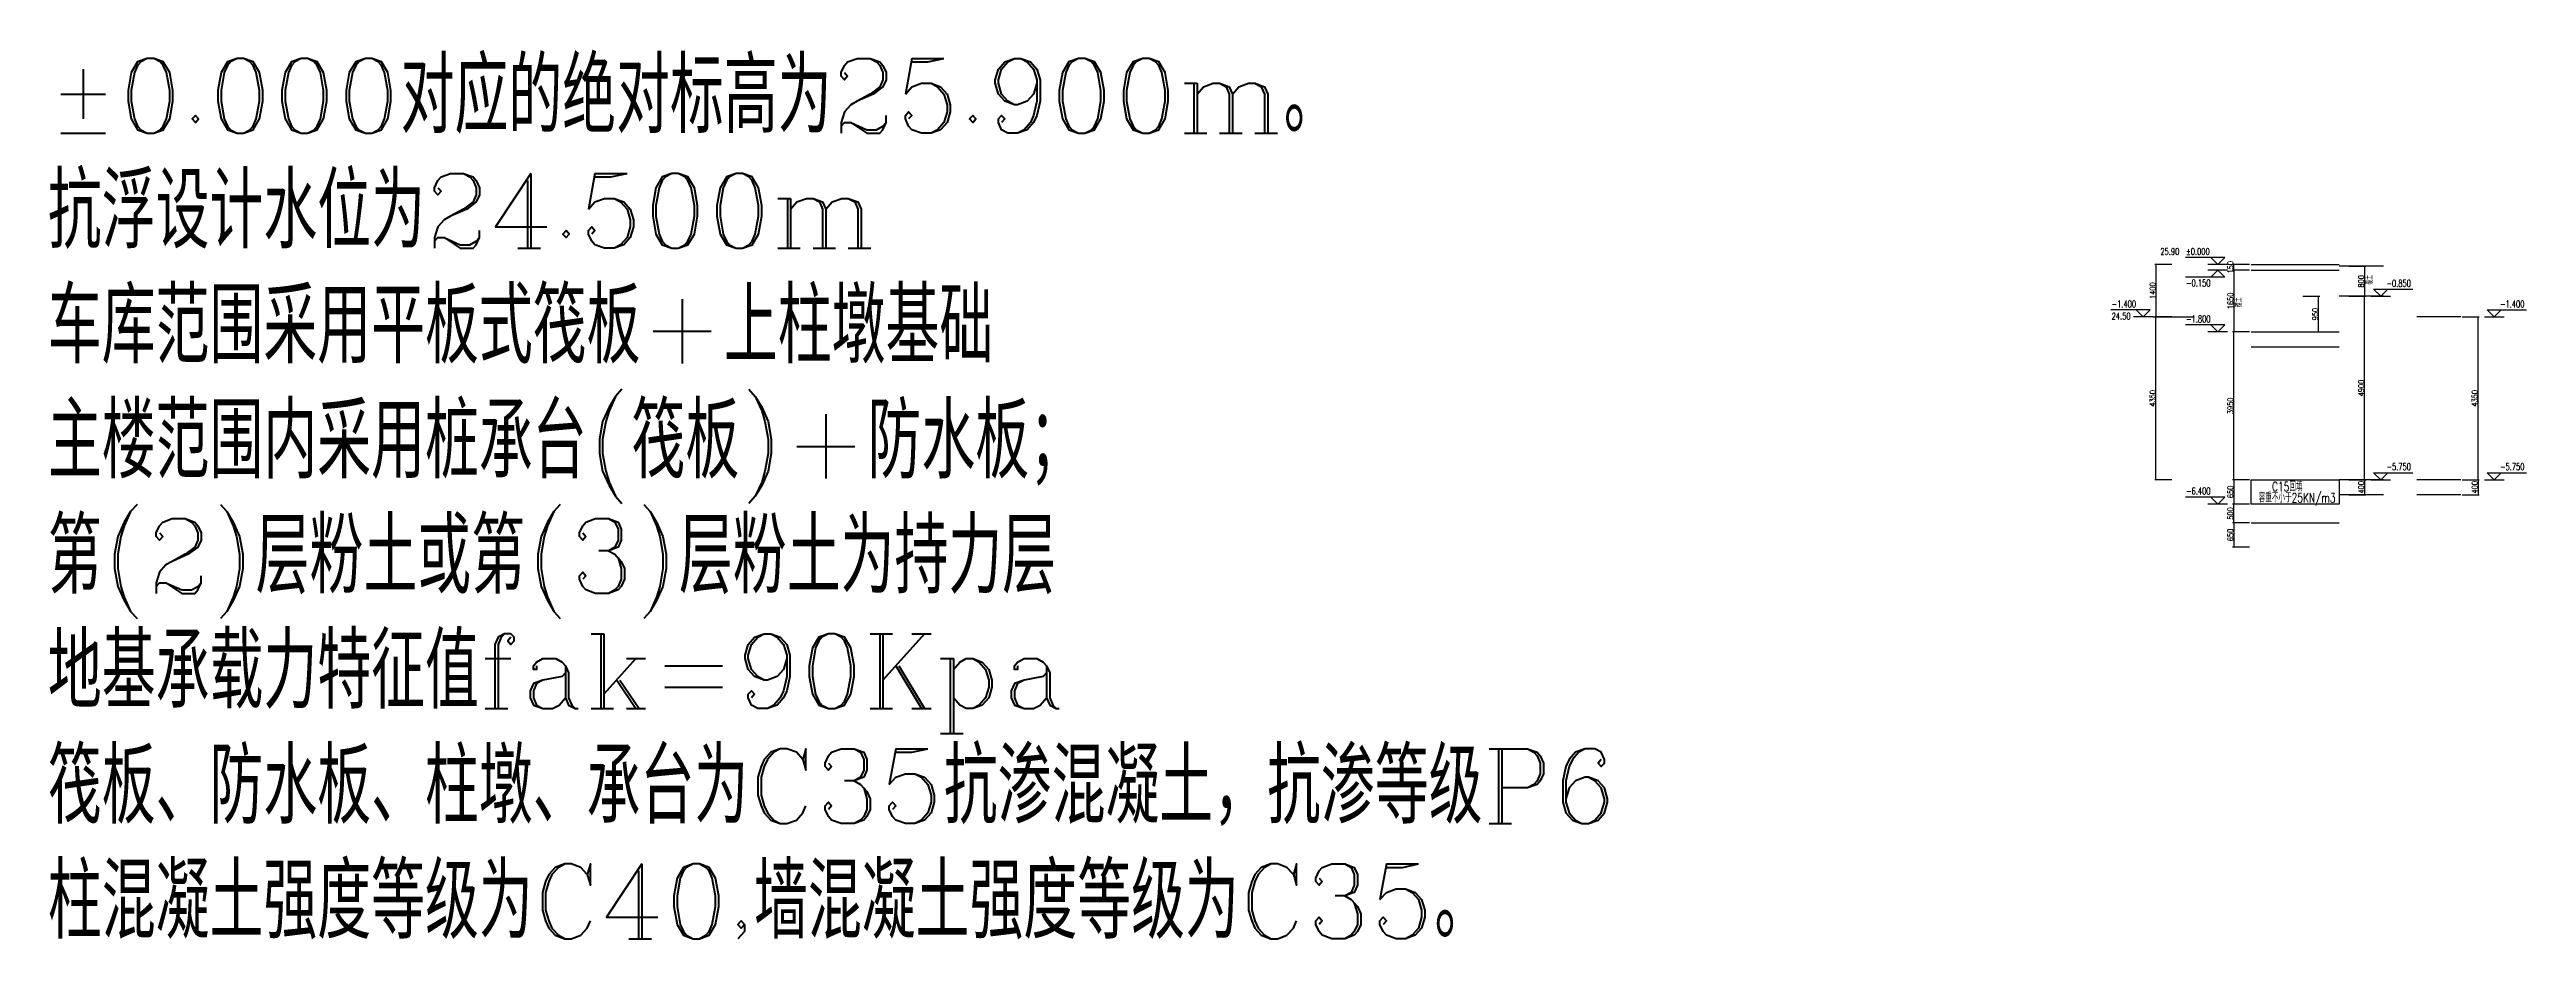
# Model space of a CAD drawing. Extents: x -502255 to 1362592, y -400300 to 332622.
# Drawn here: x 791988 to 1056810, y 33160 to 128216 of the extents above; entities that cross this region are included whole.
import ezdxf

# ---------------------------------------------------------------- set-up
doc = ezdxf.new("R2010")
doc.units = 0
doc.header["$LTSCALE"] = 1000
doc.header["$MEASUREMENT"] = 0
for name, color, linetype in [('DIM_ELEV', 3, 'Continuous'), ('PUB_DIM', 3, 'Continuous'), ('S-DIM', 3, 'Continuous')]:
    doc.layers.add(name, color=color, linetype=linetype)
doc.styles.add('_TCH_AXIS', font='COMPLEX', dxfattribs={"bigfont": 'GBCBIG'})
doc.styles.add('_TCH_DIM', font='SIMPLEX', dxfattribs={"bigfont": 'GBCBIG'})
doc.styles.add('_TCH_DIM_T3', font='SIMPLEX', dxfattribs={"width": 0.705882, "bigfont": 'GBCBIG'})
doc.dimstyles.new('_TCH_ARCH&&50', dxfattribs={"dimtxt": 148.75, "dimasz": 50, "dimexe": 125, "dimexo": 150, "dimgap": 63.125, "dimtad": 1, "dimdec": 0, "dimzin": 0, "dimdsep": 46, "dimtxsty": '_TCH_DIM_T3', "dimblk": 'ARCHTICK', "dimcen": 0.09, "dimclrt": 7, "dimazin": 2, "dimtfac": 1, "dimtdec": 0, "dimtix": 1, "dimtmove": 2, "dimatfit": 3, "dimfxl": 1, "dimtolj": 1, "dimtzin": 0, "dimarcsym": 0})

# ---------------------------------------------------------------- blocks, each defined once
blk = doc.blocks.new('_ArchTick')
at = {"color": 0, "linetype": 'ByBlock', "const_width": 0.4}
blk.add_lwpolyline([(-0.5, -0.5), (0.5, 0.5)], dxfattribs=at)
blk = doc.blocks.new('*D8')
at = {"layer": 'Defpoints', "color": 0}
for p in [(1025520, 79662), (1027365, 79662), (1027365, 77662)]:
    blk.add_point(p, dxfattribs=at)
at = {"layer": 'PUB_DIM', "color": 0, "lineweight": -2}
for p, q in [((1027215, 79662), (1025395, 79662)), ((1025520, 77662), (1025520, 79662)), ((1027215, 77662), (1025395, 77662))]:
    blk.add_line(p, q, dxfattribs=at)
at = {"layer": 'PUB_DIM', "color": 0, "lineweight": -2, "xscale": 50, "yscale": 50, "zscale": 50}
for p, rotation in [((1025520, 79662), 90), ((1025520, 77662), 270)]:
    blk.add_blockref('_ArchTick', p, dxfattribs=dict(at, rotation=rotation))
at = {"layer": 'PUB_DIM', "color": 7, "insert": (1025157, 78662), "char_height": 600, "attachment_point": 5, "rotation": 90, "style": '_TCH_DIM_T3'}
blk.add_mtext('\\A1;500', dxfattribs=at)
blk = doc.blocks.new('*D9')
at = {"layer": 'Defpoints', "color": 0}
for p in [(1049794, 82262), (1049794, 80662), (1051639, 80662)]:
    blk.add_point(p, dxfattribs=at)
at = {"layer": 'PUB_DIM', "color": 0, "lineweight": -2}
for p, q in [((1049944, 82262), (1051764, 82262)), ((1051639, 82262), (1051639, 80662)), ((1049944, 80662), (1051764, 80662))]:
    blk.add_line(p, q, dxfattribs=at)
at = {"layer": 'PUB_DIM', "color": 0, "lineweight": -2, "xscale": 50, "yscale": 50, "zscale": 50}
for p, rotation in [((1051639, 82262), 90), ((1051639, 80662), 270)]:
    blk.add_blockref('_ArchTick', p, dxfattribs=dict(at, rotation=rotation))
at = {"layer": 'PUB_DIM', "color": 7, "insert": (1051276, 81462), "char_height": 600, "attachment_point": 5, "rotation": 90, "style": '_TCH_DIM_T3'}
blk.add_mtext('\\A1;400', dxfattribs=at)
blk = doc.blocks.new('*D10')
at = {"layer": 'Defpoints', "color": 0}
for p in [(1027365, 82262), (1025520, 79662), (1027365, 79662)]:
    blk.add_point(p, dxfattribs=at)
at = {"layer": 'PUB_DIM', "color": 0, "lineweight": -2}
for p, q in [((1027215, 82262), (1025395, 82262)), ((1025520, 82262), (1025520, 79662)), ((1027215, 79662), (1025395, 79662))]:
    blk.add_line(p, q, dxfattribs=at)
at = {"layer": 'PUB_DIM', "color": 0, "lineweight": -2, "xscale": 50, "yscale": 50, "zscale": 50}
for p, rotation in [((1025520, 82262), 90), ((1025520, 79662), 270)]:
    blk.add_blockref('_ArchTick', p, dxfattribs=dict(at, rotation=rotation))
at = {"layer": 'PUB_DIM', "color": 7, "insert": (1025157, 80962), "char_height": 600, "attachment_point": 5, "rotation": 90, "style": '_TCH_DIM_T3'}
blk.add_mtext('\\A1;650', dxfattribs=at)
blk = doc.blocks.new('*D11')
at = {"layer": 'Defpoints', "color": 0}
for p in [(1025520, 98062), (1027365, 98062), (1027365, 82262)]:
    blk.add_point(p, dxfattribs=at)
at = {"layer": 'PUB_DIM', "color": 0, "lineweight": -2}
for p, q in [((1027215, 98062), (1025395, 98062)), ((1025520, 82262), (1025520, 98062)), ((1027215, 82262), (1025395, 82262))]:
    blk.add_line(p, q, dxfattribs=at)
at = {"layer": 'PUB_DIM', "color": 0, "lineweight": -2, "xscale": 50, "yscale": 50, "zscale": 50}
for p, rotation in [((1025520, 98062), 90), ((1025520, 82262), 270)]:
    blk.add_blockref('_ArchTick', p, dxfattribs=dict(at, rotation=rotation))
at = {"layer": 'PUB_DIM', "color": 7, "insert": (1025157, 90162), "char_height": 600, "attachment_point": 5, "rotation": 90, "style": '_TCH_DIM_T3'}
blk.add_mtext('\\A1;3950', dxfattribs=at)
blk = doc.blocks.new('*D12')
at = {"layer": 'Defpoints', "color": 0}
for p in [(1049794, 99662), (1051639, 99662), (1049794, 82262)]:
    blk.add_point(p, dxfattribs=at)
at = {"layer": 'PUB_DIM', "color": 0, "lineweight": -2}
for p, q in [((1049944, 99662), (1051764, 99662)), ((1051639, 82262), (1051639, 99662)), ((1049944, 82262), (1051764, 82262))]:
    blk.add_line(p, q, dxfattribs=at)
at = {"layer": 'PUB_DIM', "color": 0, "lineweight": -2, "xscale": 50, "yscale": 50, "zscale": 50}
for p, rotation in [((1051639, 99662), 90), ((1051639, 82262), 270)]:
    blk.add_blockref('_ArchTick', p, dxfattribs=dict(at, rotation=rotation))
at = {"layer": 'PUB_DIM', "color": 7, "insert": (1051276, 90962), "char_height": 600, "attachment_point": 5, "rotation": 90, "style": '_TCH_DIM_T3'}
blk.add_mtext('\\A1;4350', dxfattribs=at)
blk = doc.blocks.new('*D13')
at = {"layer": 'Defpoints', "color": 0}
for p in [(1027365, 104662), (1025520, 98062), (1027365, 98062)]:
    blk.add_point(p, dxfattribs=at)
at = {"layer": 'PUB_DIM', "color": 0, "lineweight": -2}
for p, q in [((1027215, 104662), (1025395, 104662)), ((1025520, 104662), (1025520, 98062)), ((1027215, 98062), (1025395, 98062))]:
    blk.add_line(p, q, dxfattribs=at)
at = {"layer": 'PUB_DIM', "color": 0, "lineweight": -2, "xscale": 50, "yscale": 50, "zscale": 50}
for p, rotation in [((1025520, 104662), 90), ((1025520, 98062), 270)]:
    blk.add_blockref('_ArchTick', p, dxfattribs=dict(at, rotation=rotation))
at = {"layer": 'PUB_DIM', "color": 7, "insert": (1025157, 101362), "char_height": 600, "attachment_point": 5, "rotation": 90, "style": '_TCH_DIM_T3'}
blk.add_mtext('\\A1;1650', dxfattribs=at)
blk = doc.blocks.new('*D14')
at = {"layer": 'Defpoints', "color": 0}
for p in [(1019041, 105262), (1017196, 99662), (1019041, 99662)]:
    blk.add_point(p, dxfattribs=at)
at = {"layer": 'PUB_DIM', "color": 0, "lineweight": -2}
for p, q in [((1018891, 105262), (1017071, 105262)), ((1017196, 105262), (1017196, 99662)), ((1018891, 99662), (1017071, 99662))]:
    blk.add_line(p, q, dxfattribs=at)
at = {"layer": 'PUB_DIM', "color": 0, "lineweight": -2, "xscale": 50, "yscale": 50, "zscale": 50}
for p, rotation in [((1017196, 105262), 90), ((1017196, 99662), 270)]:
    blk.add_blockref('_ArchTick', p, dxfattribs=dict(at, rotation=rotation))
at = {"layer": 'PUB_DIM', "color": 7, "insert": (1016833, 102462), "char_height": 600, "attachment_point": 5, "rotation": 90, "style": '_TCH_DIM_T3'}
blk.add_mtext('\\A1;1400', dxfattribs=at)
blk = doc.blocks.new('*D15')
at = {"layer": 'Defpoints', "color": 0}
for p in [(1017196, 99662), (1019041, 99662), (1019041, 82262)]:
    blk.add_point(p, dxfattribs=at)
at = {"layer": 'PUB_DIM', "color": 0, "lineweight": -2}
for p, q in [((1018891, 99662), (1017071, 99662)), ((1017196, 82262), (1017196, 99662)), ((1018891, 82262), (1017071, 82262))]:
    blk.add_line(p, q, dxfattribs=at)
at = {"layer": 'PUB_DIM', "color": 0, "lineweight": -2, "xscale": 50, "yscale": 50, "zscale": 50}
for p, rotation in [((1017196, 99662), 90), ((1017196, 82262), 270)]:
    blk.add_blockref('_ArchTick', p, dxfattribs=dict(at, rotation=rotation))
at = {"layer": 'PUB_DIM', "color": 7, "insert": (1016833, 90962), "char_height": 600, "attachment_point": 5, "rotation": 90, "style": '_TCH_DIM_T3'}
blk.add_mtext('\\A1;4350', dxfattribs=at)
blk = doc.blocks.new('*D16')
at = {"layer": 'Defpoints', "color": 0}
for p in [(1037657, 82262), (1037657, 80662), (1039502, 80662)]:
    blk.add_point(p, dxfattribs=at)
at = {"layer": 'PUB_DIM', "color": 0, "lineweight": -2}
for p, q in [((1037807, 82262), (1039627, 82262)), ((1039502, 82262), (1039502, 80662)), ((1037807, 80662), (1039627, 80662))]:
    blk.add_line(p, q, dxfattribs=at)
at = {"layer": 'PUB_DIM', "color": 0, "lineweight": -2, "xscale": 50, "yscale": 50, "zscale": 50}
for p, rotation in [((1039502, 82262), 90), ((1039502, 80662), 270)]:
    blk.add_blockref('_ArchTick', p, dxfattribs=dict(at, rotation=rotation))
at = {"layer": 'PUB_DIM', "color": 7, "insert": (1039138, 81462), "char_height": 600, "attachment_point": 5, "rotation": 90, "style": '_TCH_DIM_T3'}
blk.add_mtext('\\A1;400', dxfattribs=at)
blk = doc.blocks.new('*D17')
at = {"layer": 'Defpoints', "color": 0}
for p in [(1037657, 101862), (1039502, 101862), (1037657, 82262)]:
    blk.add_point(p, dxfattribs=at)
at = {"layer": 'PUB_DIM', "color": 0, "lineweight": -2}
for p, q in [((1037807, 101862), (1039627, 101862)), ((1039502, 82262), (1039502, 101862)), ((1037807, 82262), (1039627, 82262))]:
    blk.add_line(p, q, dxfattribs=at)
at = {"layer": 'PUB_DIM', "color": 0, "lineweight": -2, "xscale": 50, "yscale": 50, "zscale": 50}
for p, rotation in [((1039502, 101862), 90), ((1039502, 82262), 270)]:
    blk.add_blockref('_ArchTick', p, dxfattribs=dict(at, rotation=rotation))
at = {"layer": 'PUB_DIM', "color": 7, "insert": (1039138, 92062), "char_height": 600, "attachment_point": 5, "rotation": 90, "style": '_TCH_DIM_T3'}
blk.add_mtext('\\A1;4900', dxfattribs=at)
blk = doc.blocks.new('*D18')
at = {"layer": 'Defpoints', "color": 0}
for p in [(1025520, 105262), (1027365, 105262), (1027365, 104662)]:
    blk.add_point(p, dxfattribs=at)
at = {"layer": 'PUB_DIM', "color": 0, "lineweight": -2}
for p, q in [((1027215, 105262), (1025395, 105262)), ((1027215, 104662), (1025395, 104662)), ((1025520, 105262), (1025520, 105312)), ((1025520, 104662), (1025520, 105262)), ((1025520, 104662), (1025520, 104612))]:
    blk.add_line(p, q, dxfattribs=at)
at = {"layer": 'PUB_DIM', "color": 0, "lineweight": -2, "xscale": 50, "yscale": 50, "zscale": 50}
for p, rotation in [((1025520, 105262), 270), ((1025520, 104662), 90)]:
    blk.add_blockref('_ArchTick', p, dxfattribs=dict(at, rotation=rotation))
at = {"layer": 'PUB_DIM', "color": 7, "insert": (1025157, 104962), "char_height": 600, "attachment_point": 5, "rotation": 90, "style": '_TCH_DIM_T3'}
blk.add_mtext('\\A1;150', dxfattribs=at)
blk = doc.blocks.new('*D19')
at = {"layer": 'Defpoints', "color": 0}
for p in [(1037657, 105062), (1037657, 101862), (1039502, 101862)]:
    blk.add_point(p, dxfattribs=at)
at = {"layer": 'PUB_DIM', "color": 0, "lineweight": -2}
for p, q in [((1037807, 105062), (1039627, 105062)), ((1039502, 105062), (1039502, 101862)), ((1037807, 101862), (1039627, 101862))]:
    blk.add_line(p, q, dxfattribs=at)
at = {"layer": 'PUB_DIM', "color": 0, "lineweight": -2, "xscale": 50, "yscale": 50, "zscale": 50}
for p, rotation in [((1039502, 105062), 90), ((1039502, 101862), 270)]:
    blk.add_blockref('_ArchTick', p, dxfattribs=dict(at, rotation=rotation))
at = {"layer": 'PUB_DIM', "color": 7, "insert": (1039138, 103462), "char_height": 600, "attachment_point": 5, "rotation": 90, "style": '_TCH_DIM_T3'}
blk.add_mtext('\\A1;800', dxfattribs=at)
blk = doc.blocks.new('*D20')
at = {"layer": 'Defpoints', "color": 0}
for p in [(1032736, 101862), (1034581, 101862), (1032736, 98062)]:
    blk.add_point(p, dxfattribs=at)
at = {"layer": 'PUB_DIM', "color": 0, "lineweight": -2}
for p, q in [((1032886, 101862), (1034706, 101862)), ((1034581, 98062), (1034581, 101862)), ((1032886, 98062), (1034706, 98062))]:
    blk.add_line(p, q, dxfattribs=at)
at = {"layer": 'PUB_DIM', "color": 0, "lineweight": -2, "xscale": 50, "yscale": 50, "zscale": 50}
for p, rotation in [((1034581, 101862), 90), ((1034581, 98062), 270)]:
    blk.add_blockref('_ArchTick', p, dxfattribs=dict(at, rotation=rotation))
at = {"layer": 'PUB_DIM', "color": 7, "insert": (1034218, 99962), "char_height": 600, "attachment_point": 5, "rotation": 90, "style": '_TCH_DIM_T3'}
blk.add_mtext('\\A1;950', dxfattribs=at)
blk = doc.blocks.new('*D1355')
at = {"layer": 'Defpoints', "color": 0}
for p in [(1027365, 77662), (1025520, 75062), (1027365, 75062)]:
    blk.add_point(p, dxfattribs=at)
at = {"layer": 'PUB_DIM', "color": 0, "lineweight": -2}
for p, q in [((1027215, 77662), (1025395, 77662)), ((1025520, 77662), (1025520, 75062)), ((1027215, 75062), (1025395, 75062))]:
    blk.add_line(p, q, dxfattribs=at)
at = {"layer": 'PUB_DIM', "color": 0, "lineweight": -2, "xscale": 50, "yscale": 50, "zscale": 50}
for p, rotation in [((1025520, 77662), 90), ((1025520, 75062), 270)]:
    blk.add_blockref('_ArchTick', p, dxfattribs=dict(at, rotation=rotation))
at = {"layer": 'PUB_DIM', "color": 7, "insert": (1025157, 76362), "char_height": 600, "attachment_point": 5, "rotation": 90, "style": '_TCH_DIM_T3'}
blk.add_mtext('\\A1;650', dxfattribs=at)

msp = doc.modelspace()

# ---------------------------------------------------------------- linework, layer by layer
for p, q in [((1027365.1, 105261.8), (1036800.1, 105261.8)), ((1027365.1, 104661.8), (1036800.1, 104661.8)), ((1041517.6, 105061.8), (1036800.1, 105061.8)), ((1041517.6, 101861.8), (1036800.1, 101861.8)), ((1016886.9, 99661.8), (1021209, 99661.8)), ((1027365.1, 98061.8), (1036800.1, 98061.8)), ((1049794.2, 99661.8), (1045076.7, 99661.8)), ((1027365.1, 96461.8), (1036800.1, 96461.8)), ((1041517.6, 82261.8), (1036800.1, 82261.8)), ((1049794.2, 82261.8), (1045076.7, 82261.8)), ((1041517.6, 80661.8), (1036800.1, 80661.8)), ((1049794.2, 80661.8), (1045076.7, 80661.8)), ((1027365.1, 77661.8), (1036800.1, 77661.8))]:
    msp.add_line(p, q)
msp.add_lwpolyline([(1027365.1, 82261.8), (1036800.1, 82261.8), (1036800.1, 79661.8), (1027365.1, 79661.8)], close=True)
at = {"layer": 'DIM_ELEV'}
for p, q in [((1024549, 106011.8), (1020349, 106011.8)), ((1023799, 105261.8), (1023049, 106011.8)), ((1023799, 105261.8), (1024549, 106011.8)), ((1024549, 103911.8), (1020349, 103911.8)), ((1024849, 105261.8), (1022749, 105261.8)), ((1024849, 104661.8), (1022749, 104661.8)), ((1023799, 104661.8), (1023049, 103911.8)), ((1023799, 104661.8), (1024549, 103911.8)), ((1040173, 101861.8), (1042273, 101861.8)), ((1041223, 101861.8), (1040473, 102611.8)), ((1040473, 102611.8), (1044673, 102611.8)), ((1041223, 101861.8), (1041973, 102611.8)), ((1016586.9, 100411.8), (1012386.9, 100411.8)), ((1016886.9, 99661.8), (1014786.9, 99661.8)), ((1015836.9, 99661.8), (1015086.9, 100411.8)), ((1015836.9, 99661.8), (1016586.9, 100411.8)), ((1024549, 98811.8), (1020349, 98811.8)), ((1024849, 98061.8), (1022749, 98061.8)), ((1023799, 98061.8), (1023049, 98811.8)), ((1023799, 98061.8), (1024549, 98811.8)), ((1052310.3, 99661.8), (1054410.3, 99661.8)), ((1053360.3, 99661.8), (1052610.3, 100411.8)), ((1052610.3, 100411.8), (1056810.3, 100411.8)), ((1053360.3, 99661.8), (1054110.3, 100411.8)), ((1040173, 82261.8), (1042273, 82261.8)), ((1041223, 82261.8), (1040473, 83011.8)), ((1040473, 83011.8), (1044673, 83011.8)), ((1041223, 82261.8), (1041973, 83011.8)), ((1052310.3, 82261.8), (1054410.3, 82261.8)), ((1053360.3, 82261.8), (1052610.3, 83011.8)), ((1052610.3, 83011.8), (1056810.3, 83011.8)), ((1053360.3, 82261.8), (1054110.3, 83011.8)), ((1024549, 80411.8), (1020349, 80411.8)), ((1024849, 79661.8), (1022749, 79661.8)), ((1023799, 79661.8), (1023049, 80411.8)), ((1023799, 79661.8), (1024549, 80411.8))]:
    msp.add_line(p, q, dxfattribs=at)

# ---------------------------------------------------------------- texts
at = {"layer": 'DIM_ELEV', "color": 7, "style": '_TCH_DIM', "width": 0.705882}
for s, height, p in [('25.90', 743.75, (1017673, 106274.3)), ('%%P0.000', 743.75, (1020424, 106274.3)), ('-0.150', 743.75, (1020424, 102905.5)), ('-0.850', 743.75, (1041848, 102874.3)), ('-1.400', 743.75, (1012461.9, 100674.3)), ('-1.400', 743.75, (1053985.3, 100674.3)), ('24.50', 743.75, (1012461.9, 99367)), ('-1.800', 743.75, (1020424, 99074.3)), ('C15回填', 1000, (1029611.7, 81032.2)), ('-5.750', 743.75, (1041848, 83274.3)), ('-5.750', 743.75, (1053985.3, 83274.3)), ('-6.400', 743.75, (1020424, 80674.3)), ('容重不小于25KN/m3', 1000, (1028175.4, 79838.8))]:
    msp.add_text(s, height=height, dxfattribs=at).set_placement(p)
for p in [(1040358.4, 103096.6), (1026377.2, 100696.6)]:
    msp.add_text('覆土', height=743.75, rotation=90, dxfattribs=at).set_placement(p)
at = {"layer": 'S-DIM', "color": 7, "style": '_TCH_AXIS'}
for s, p in [('%%P0.000对应的绝对标高为25.900m。', (791809.4, 119278.6)), ('抗浮设计水位为24.500m', (791809.4, 106986.9)), ('车库范围采用平板式筏板+上柱墩基础', (791809.4, 94695.1)), ('主楼范围内采用桩承台(筏板)+防水板；', (791809.4, 82403.4)), ('第(2)层粉土或第(3)层粉土为持力层', (791809.4, 70111.7)), ('地基承载力特征值fak=90Kpa', (791809.4, 57820))]:
    msp.add_text(s, height=8000, dxfattribs=at).set_placement(p)
at = {"layer": 'S-DIM', "color": 6, "style": '_TCH_AXIS'}
for s, p in [('筏板、防水板、柱墩、承台为C35抗渗混凝土，抗渗等级P6', (791809.4, 45528.3)), ('柱混凝土强度等级为C40,墙混凝土强度等级为C35。', (791809.4, 33236.6))]:
    msp.add_text(s, height=8000, dxfattribs=at).set_placement(p)

# ---------------------------------------------------------------- dimensions: what is measured, and where the dimension line sits
at = {"layer": 'PUB_DIM'}
for p1, p2, distance, picture, middle in [((1019041.2, 105261.8), (1019041.2, 99661.8), -1844.8, '*D14', (1016833.4, 102461.8)), ((1027365.1, 104661.8), (1027365.1, 105261.8), 1844.8, '*D18', (1025157.3, 104961.8)), ((1027365.1, 104661.8), (1027365.1, 98061.8), -1844.8, '*D13', (1025157.3, 101361.8)), ((1037656.8, 105061.8), (1037656.8, 101861.8), 1844.8, '*D19', (1039138.5, 103461.8)), ((1032736.4, 98061.8), (1032736.4, 101861.8), -1844.8, '*D20', (1034218.1, 99961.8)), ((1037656.8, 82261.8), (1037656.8, 101861.8), -1844.8, '*D17', (1039138.5, 92061.8)), ((1019041.2, 82261.8), (1019041.2, 99661.8), 1844.8, '*D15', (1016833.4, 90961.8)), ((1027365.1, 82261.8), (1027365.1, 98061.8), 1844.8, '*D11', (1025157.3, 90161.8)), ((1049794.2, 82261.8), (1049794.2, 99661.8), -1844.8, '*D12', (1051275.8, 90961.8)), ((1027365.1, 82261.8), (1027365.1, 79661.8), -1844.8, '*D10', (1025157.3, 80961.8)), ((1037656.8, 82261.8), (1037656.8, 80661.8), 1844.8, '*D16', (1039138.5, 81461.8)), ((1049794.2, 82261.8), (1049794.2, 80661.8), 1844.8, '*D9', (1051275.8, 81461.8)), ((1027365.1, 77661.8), (1027365.1, 79661.8), 1844.8, '*D8', (1025157.3, 78661.8)), ((1027365.1, 77661.8), (1027365.1, 75061.8), -1844.8, '*D1355', (1025157.3, 76361.8))]:
    dim = msp.add_aligned_dim(p1=p1, p2=p2, distance=distance, dimstyle='_TCH_ARCH&&50', override={"dimtxt": 600, "dimlfac": 0.25}, dxfattribs=at)
    dim.commit()
    dim.dimension.update_dxf_attribs({"geometry": picture, "text_midpoint": middle})

doc.saveas('drawing.dxf')
